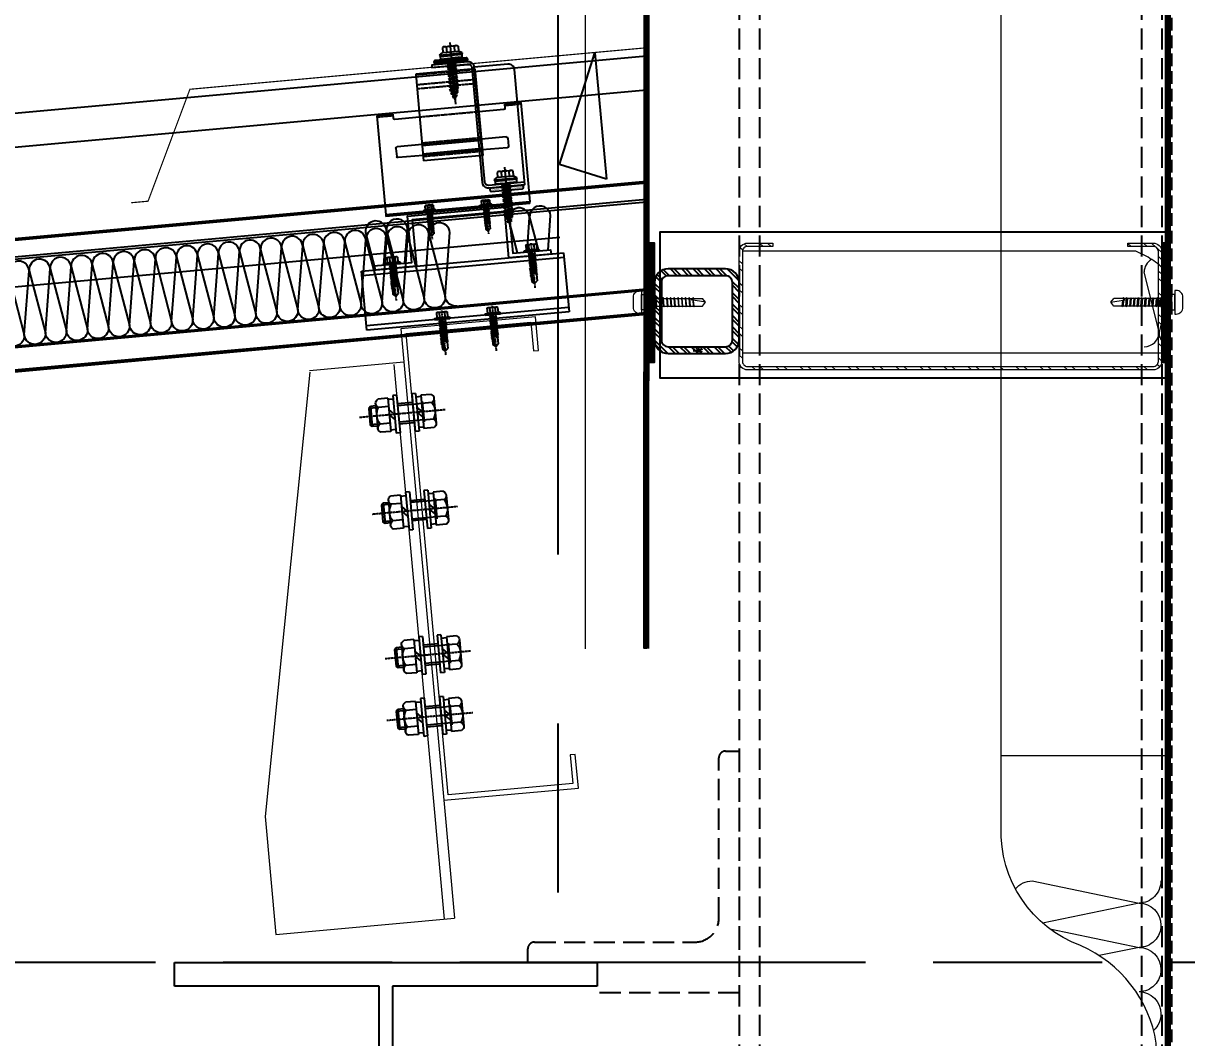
# Model space of a CAD drawing. Extents: x 220580 to 2027826, y -309201 to 71987.
# Drawn here: x 344232 to 344920, y -153224 to -152624 of the extents above; entities that cross this region are included whole.
import ezdxf
from ezdxf.enums import TextEntityAlignment as Align
from ezdxf.xclip import XClip

# ---------------------------------------------------------------- set-up
doc = ezdxf.new("R2010")
doc.units = 0
for name, pattern in [('__DASH', [0.35, 0.25, -0.1]), ('CENTER', [2, 1.25, -0.25, 0.25, -0.25]), ('CONTINUOUS0', [0]), ('CONTINUOUS1', [0]), ('DASH', [0.35, 0.25, -0.1]), ('ZN-DASH', [0.35, 0.25, -0.1]), ('ZN-DOT', [0.25, 0, -0.25])]:
    doc.linetypes.add(name, pattern=pattern)
for name, color, linetype in [('!ZN4-配件-11', 11, 'Continuous'), ('!ZN5-钢材断面-2', 2, 'Continuous'), ('!ZN6-层高线-8', 8, 'ZN-DOT'), ('!ZN6-虚线-8', 8, 'ZN-DASH'), ('003_THICK', 7, 'CONTINUOUS1'), ('004_THIN', 6, 'CONTINUOUS0'), ('1 轴线 辅助线', 1, 'CENTER'), ('11紧固件', 11, 'Continuous'), ('20剖面图$0$A-LIN-V', 9, 'Continuous'), ('20剖面图$0$建-柱-钢', 9, 'Continuous'), ('ACCESSORY', 11, 'Continuous'), ('AS-COLN', 6, 'Continuous'), ('AS-WALL', 40, 'Continuous'), ('BWM', 8, 'Continuous'), ('C18', 4, 'CENTER'), ('DIM', 173, 'Continuous'), ('Fill', 8, 'Continuous'), ('pj', 4, 'Continuous'), ('SEAMLOK75 - SHEET', 6, 'Continuous'), ('Steel', 4, 'Continuous'), ('wm-不锈钢钉 螺栓', 213, 'Continuous'), ('ZX', 240, 'CENTER'), ('紧固件', 40, 'Continuous')]:
    doc.layers.add(name, color=color, linetype=linetype)
doc.layers.add('0_INSULATION', color=252, linetype='Continuous', lineweight=9, transparency=0.2)
for name, color, linetype, lineweight in [('0_PURLIN-CON', 253, 'Continuous', 15), ('0_SCREW RIVET', 4, 'Continuous', 15), ('S-dim', 81, 'Continuous', 0), ('屋面板', 6, 'Continuous', 13), ('彩钢板', 6, 'Continuous', 15), ('粗', 7, 'Continuous', 50), ('防火岩棉', 252, 'Continuous', 13)]:
    doc.layers.add(name, color=color, linetype=linetype, lineweight=lineweight)
doc.layers.add('@ZN-型材编号（非打印层）', color=8, linetype='Continuous', plot=False)
doc.styles.add('DHTEXT-1', font='ROMANS.shx', dxfattribs={"width": 0.7, "bigfont": 'CHINESE.shx'})
doc.dimstyles.new('ZN200', dxfattribs={"dimscale": 200, "dimtxt": 2.5, "dimasz": 1.5, "dimexe": 1, "dimexo": 2, "dimgap": 0.9, "dimtad": 1, "dimdec": 0, "dimdsep": 46, "dimtxsty": 'DHTEXT-1', "dimblk": 'ARCHTICK', "dimcen": 2.5, "dimclrd": 173, "dimclre": 173, "dimclrt": 7, "dimazin": 2, "dimtfac": 1, "dimtdec": 0, "dimtix": 1, "dimtmove": 2, "dimatfit": 3, "dimfxl": 0, "dimtolj": 1, "dimtzin": 0, "dimarcsym": 0})

# ---------------------------------------------------------------- blocks, each defined once
blk = doc.blocks.new('方管钢50x4')
at = {"layer": 'Fill'}
h = blk.add_hatch(dxfattribs=at)
h.set_pattern_fill('ANSI32', color=8, scale=0.5, style=0)
h.set_pattern_definition([(45, (-2819.7443, -883.732), (-3.367596, 3.367596), []), (45, (-2817.499, -883.732), (-3.367596, 3.367596), [])])
edge = h.paths.add_edge_path(flags=16)
edge.add_line((-17, 21), (17, 21))
edge.add_arc((17, 17), 4, 0, 90, ccw=False)
edge.add_line((21, 17), (21, -17))
edge.add_arc((17, -17), 4, 270, 360, ccw=False)
edge.add_line((17, -21), (-17, -21))
edge.add_arc((-17, -17), 4, 180, 270, ccw=False)
edge.add_line((-21, -17), (-21, 17))
edge.add_arc((-17, 17), 4, 90, 180, ccw=False)
edge = h.paths.add_edge_path()
edge.add_line((-17, 25), (17, 25))
edge.add_arc((17, 17), 8, 0, 90, ccw=False)
edge.add_line((25, 17), (25, -17))
edge.add_arc((17, -17), 8, 270, 360, ccw=False)
edge.add_line((17, -25), (-17, -25))
edge.add_arc((-17, -17), 8, 180, 270, ccw=False)
edge.add_line((-25, -17), (-25, 17))
edge.add_arc((-17, 17), 8, 90, 180, ccw=False)
for points in [[(-17, 25), (17, 25, -0.414214), (25, 17), (25, -17, -0.414214), (17, -25), (-17, -25, -0.414214), (-25, -17), (-25, 17, -0.414214)], [(-17, 21), (17, 21, -0.414214), (21, 17), (21, -17, -0.414214), (17, -21), (-17, -21, -0.414214), (-21, -17), (-21, 17, -0.414214)]]:
    blk.add_lwpolyline(points, format="xyb", close=True)
at = {"layer": '@ZN-型材编号（非打印层）', "style": 'DHTEXT-1', "width": 0.7}
blk.add_text('50x4', height=2, dxfattribs=at).set_placement((-0.51, -23.04), align=Align.MIDDLE_CENTER)
blk = doc.blocks.new('*U2003')
at = {"layer": '!ZN5-钢材断面-2'}
blk.add_blockref('方管钢50x4', (0, 0), dxfattribs=at)
blk = doc.blocks.new('*U1975')
at = {"layer": '003_THICK', "color": 2}
for points in [[(-10.54, 13.09, 0.611769), (-10.54, 6.54, 0.611769)], [(31.23, 6.54, 0.61177), (31.23, 13.09, 0.61177)], [(-10.54, 6.55, 0.305859), (-10.54, -6.55, 0.305859)], [(31.23, -6.55, 0.305858), (31.23, 6.55, 0.305858)], [(-10.54, -6.54, 0.611769), (-10.54, -13.09, 0.611769)], [(31.23, -13.09, 0.61177), (31.23, -6.54, 0.61177)]]:
    blk.add_lwpolyline(points, format="xyb", dxfattribs=at)
for points in [[(-12.54, 9.81), (-12.54, -9.81)], [(-10.54, 13.08), (-2.54, 13.08)], [(-2.54, 13.08), (-2.54, -13.09)], [(-2.54, 12.1), (1.56, 12.1)], [(1.56, 15), (4.56, 15)], [(1.56, 15), (1.56, -15)], [(4.56, 15), (4.56, -15)], [(16.13, 15), (16.13, -15)], [(16.13, 15), (19.13, 15)], [(19.13, 15), (19.13, -15)], [(19.13, 12.1), (23.23, 12.1)], [(23.23, 13.08), (23.23, -13.09)], [(23.23, 13.08), (31.23, 13.08)], [(33.23, 9.81), (33.23, -9.81)], [(-10.54, 6.54), (-2.54, 6.54)], [(-3.57, 8), (-3.57, -8)], [(-2.54, 0), (1.56, 4.1)], [(-2.54, -4.1), (1.56, 0)], [(4.56, 8), (16.13, 8)], [(19.13, 0), (23.23, 4.1)], [(23.23, 6.54), (31.23, 6.54)], [(33.23, 8), (37.53, 8)], [(37.53, 8), (37.53, -8)], [(37.53, 8), (39.03, 6.5)], [(39.03, 6.5), (39.03, -6.5)], [(-10.54, -6.54), (-2.54, -6.54)], [(4.56, -8), (16.13, -8)], [(19.13, -4.1), (23.23, 0)], [(23.23, -6.54), (31.23, -6.54)], [(33.23, -8), (37.53, -8)], [(37.53, -8), (39.03, -6.5)], [(-10.54, -13.09), (-2.54, -13.09)], [(-2.54, -12.1), (1.56, -12.1)], [(1.56, -15), (4.56, -15)], [(16.13, -15), (19.13, -15)], [(19.13, -12.1), (23.23, -12.1)], [(23.23, -13.09), (31.23, -13.09)]]:
    blk.add_lwpolyline(points, dxfattribs=at)
at = {"layer": '004_THIN', "color": 2}
for points in [[(-3.57, 6.5), (16.13, 6.5)], [(33.23, 6.5), (39.03, 6.5)], [(-3.57, -6.5), (16.13, -6.5)], [(33.23, -6.5), (39.03, -6.5)]]:
    blk.add_lwpolyline(points, dxfattribs=at)
at = {"layer": 'C18', "color": 1, "ltscale": 0.6}
blk.add_lwpolyline([(-20.54, 0), (47.03, 0)], dxfattribs=at)
blk = doc.blocks.new('*X951')
at = {"color": 0}
for p, q in [((117.56, 205.94), (117.56, 205.94)), ((117.78, 207.05), (117.78, 207.05)), ((118, 206.39), (118, 206.39)), ((118.22, 205.72), (118.22, 205.72)), ((118.44, 206.83), (118.44, 206.83)), ((118.66, 206.17), (118.66, 206.17)), ((118.88, 207.27), (118.88, 207.27)), ((118.88, 205.5), (118.88, 205.5)), ((119.1, 206.61), (119.1, 206.61)), ((119.32, 205.94), (119.32, 205.94)), ((119.55, 207.05), (119.55, 207.05)), ((119.77, 206.39), (119.77, 206.39)), ((119.99, 205.72), (119.99, 205.72)), ((120.21, 206.83), (120.21, 206.83)), ((120.43, 206.17), (120.43, 206.17)), ((120.65, 207.27), (120.65, 207.27)), ((120.65, 205.5), (120.65, 205.5)), ((120.87, 206.61), (120.87, 206.61)), ((121.09, 205.94), (121.09, 205.94)), ((121.31, 207.05), (121.31, 207.05)), ((121.53, 206.39), (121.53, 206.39)), ((121.75, 205.72), (121.75, 205.72)), ((121.98, 206.83), (121.98, 206.83)), ((122.2, 206.17), (122.2, 206.17)), ((122.42, 207.27), (122.42, 207.27)), ((122.42, 205.5), (122.42, 205.5)), ((122.64, 206.61), (122.64, 206.61)), ((122.86, 205.94), (122.86, 205.94)), ((123.08, 207.05), (123.08, 207.05)), ((123.3, 206.39), (123.3, 206.39)), ((123.52, 205.72), (123.52, 205.72)), ((123.74, 206.83), (123.74, 206.83)), ((123.96, 206.17), (123.96, 206.17)), ((124.19, 207.27), (124.19, 207.27)), ((124.19, 205.5), (124.19, 205.5)), ((124.41, 206.61), (124.41, 206.61)), ((124.63, 205.94), (124.63, 205.94)), ((124.85, 207.05), (124.85, 207.05)), ((125.07, 206.39), (125.07, 206.39)), ((125.29, 205.72), (125.29, 205.72)), ((125.51, 206.83), (125.51, 206.83)), ((125.73, 206.17), (125.73, 206.17)), ((125.95, 207.27), (125.95, 207.27)), ((125.95, 205.5), (125.95, 205.5)), ((126.17, 206.61), (126.17, 206.61)), ((126.4, 205.94), (126.4, 205.94)), ((126.62, 207.05), (126.62, 207.05)), ((126.84, 206.39), (126.84, 206.39)), ((127.06, 205.72), (127.06, 205.72)), ((127.28, 206.83), (127.28, 206.83)), ((127.5, 206.17), (127.5, 206.17)), ((127.72, 207.27), (127.72, 207.27)), ((127.72, 205.5), (127.72, 205.5)), ((127.94, 206.61), (127.94, 206.61)), ((128.16, 205.94), (128.16, 205.94)), ((128.38, 207.05), (128.38, 207.05)), ((128.61, 206.39), (128.61, 206.39)), ((128.83, 205.72), (128.83, 205.72)), ((129.05, 206.83), (129.05, 206.83)), ((129.27, 206.17), (129.27, 206.17)), ((129.49, 207.27), (129.49, 207.27)), ((129.49, 205.5), (129.49, 205.5)), ((129.71, 206.61), (129.71, 206.61)), ((129.93, 205.94), (129.93, 205.94)), ((130.15, 207.05), (130.15, 207.05)), ((130.37, 206.39), (130.37, 206.39)), ((130.59, 205.72), (130.59, 205.72)), ((130.81, 206.83), (130.81, 206.83)), ((131.04, 206.17), (131.04, 206.17)), ((131.26, 207.27), (131.26, 207.27)), ((131.26, 205.5), (131.26, 205.5)), ((131.48, 206.61), (131.48, 206.61)), ((131.7, 205.94), (131.7, 205.94)), ((131.92, 207.05), (131.92, 207.05)), ((132.14, 206.39), (132.14, 206.39)), ((132.36, 205.72), (132.36, 205.72))]:
    blk.add_line(p, q, dxfattribs=at)
blk = doc.blocks.new('不锈钢自攻钉')
at = {"layer": 'wm-不锈钢钉 螺栓'}
for p, q in [((1051.02, 688.53), (1058, 688.53)), ((1054.51, 690.65), (1054.51, 654.14)), ((1047.75, 683.88), (1049.86, 685.15)), ((1047.75, 683.88), (1061.28, 683.88)), ((1047.75, 683.88), (1048.06, 683.03)), ((1048.06, 683.03), (1054.51, 683.03)), ((1048.17, 683.03), (1048.17, 681.34)), ((1049.86, 688.09), (1049.86, 685.15)), ((1049.86, 685.15), (1059.17, 685.15)), ((1052.19, 688.09), (1052.19, 685.15)), ((1060.97, 683.03), (1054.51, 683.03)), ((1056.84, 688.09), (1056.84, 685.15)), ((1059.17, 688.09), (1059.17, 685.15)), ((1061.28, 683.88), (1059.17, 685.15)), ((1060.86, 683.03), (1060.86, 681.34)), ((1061.28, 683.88), (1060.97, 683.03)), ((1048.17, 681.34), (1054.51, 681.34)), ((1057.26, 680.89), (1051.76, 679.82)), ((1051.76, 679.82), (1052.53, 680.27)), ((1051.76, 679.82), (1052.53, 679.37)), ((1057.26, 678.75), (1051.76, 677.67)), ((1051.76, 677.67), (1052.53, 678.12)), ((1051.76, 677.67), (1052.53, 677.22)), ((1057.26, 676.6), (1051.76, 675.52)), ((1051.76, 675.52), (1052.53, 675.97)), ((1051.76, 675.52), (1052.53, 675.08)), ((1052.53, 680.27), (1056.5, 681.34)), ((1052.53, 681.34), (1052.53, 680.27)), ((1052.53, 679.37), (1056.5, 680.45)), ((1052.53, 679.37), (1052.53, 678.12)), ((1052.53, 678.12), (1056.5, 679.19)), ((1052.53, 677.22), (1056.5, 678.3)), ((1052.53, 677.22), (1052.53, 675.97)), ((1052.53, 675.97), (1056.5, 677.04)), ((1052.53, 675.08), (1056.5, 676.15)), ((1052.53, 675.08), (1052.53, 673.82)), ((1052.53, 673.82), (1056.5, 674.89)), ((1060.86, 681.34), (1054.51, 681.34)), ((1057.26, 680.89), (1056.5, 681.34)), ((1057.26, 680.89), (1056.5, 680.45)), ((1056.5, 680.45), (1056.5, 679.19)), ((1057.26, 678.75), (1056.5, 679.19)), ((1057.26, 678.75), (1056.5, 678.3)), ((1056.5, 678.3), (1056.5, 677.04)), ((1056.5, 678.3), (1056.5, 677.04)), ((1057.26, 676.6), (1056.5, 677.04)), ((1057.26, 676.6), (1056.5, 676.15)), ((1056.5, 676.15), (1056.5, 674.89)), ((1056.5, 676.15), (1056.5, 674.89)), ((1057.26, 674.45), (1056.5, 674.89)), ((1057.26, 674.45), (1051.76, 673.37)), ((1051.76, 673.37), (1052.53, 673.82)), ((1051.76, 673.37), (1052.53, 672.93)), ((1057.26, 672.3), (1051.76, 671.22)), ((1051.76, 671.22), (1052.53, 671.67)), ((1051.76, 671.22), (1052.53, 670.78)), ((1057.26, 670.15), (1051.76, 669.07)), ((1051.76, 669.07), (1052.53, 669.52)), ((1051.76, 669.07), (1052.53, 668.63)), ((1057.26, 668), (1051.76, 666.92)), ((1052.53, 672.93), (1056.5, 674)), ((1052.53, 672.93), (1052.53, 671.67)), ((1052.53, 671.67), (1056.5, 672.74)), ((1052.53, 670.78), (1056.5, 671.85)), ((1052.53, 670.78), (1052.53, 669.52)), ((1052.53, 669.52), (1056.5, 670.59)), ((1052.53, 668.63), (1056.5, 669.7)), ((1052.53, 668.63), (1052.53, 667.37)), ((1052.53, 667.37), (1056.5, 668.45)), ((1057.26, 674.45), (1056.5, 674)), ((1056.5, 674), (1056.5, 672.74)), ((1056.5, 674), (1056.5, 672.74)), ((1057.26, 672.3), (1056.5, 672.74)), ((1057.26, 672.3), (1056.5, 671.85)), ((1056.5, 671.85), (1056.5, 670.59)), ((1056.5, 671.85), (1056.5, 670.59)), ((1057.26, 670.15), (1056.5, 670.59)), ((1057.26, 670.15), (1056.5, 669.7)), ((1056.5, 669.7), (1056.5, 668.45)), ((1056.5, 669.7), (1056.5, 668.45)), ((1057.26, 668), (1056.5, 668.45)), ((1057.26, 668), (1056.5, 667.55)), ((1051.76, 666.92), (1052.53, 667.37)), ((1051.76, 666.92), (1052.53, 666.48)), ((1057.26, 665.85), (1051.76, 664.78)), ((1051.76, 664.78), (1052.53, 665.22)), ((1051.76, 664.78), (1052.53, 664.33)), ((1057.26, 663.7), (1051.76, 662.63)), ((1051.76, 662.63), (1052.53, 663.07)), ((1051.76, 662.63), (1052.7, 662.23)), ((1056.85, 661.36), (1052.47, 660.47)), ((1052.47, 660.47), (1053.09, 661)), ((1052.53, 666.48), (1056.5, 667.55)), ((1052.53, 666.48), (1052.53, 665.22)), ((1052.53, 665.22), (1056.5, 666.3)), ((1052.53, 664.33), (1056.5, 665.4)), ((1052.53, 664.33), (1052.53, 663.07)), ((1052.53, 663.07), (1056.5, 664.15)), ((1052.7, 662.23), (1056.5, 663.25)), ((1052.7, 662.23), (1053.09, 661)), ((1053.09, 661), (1056.21, 661.84)), ((1054.76, 661.45), (1053.09, 661)), ((1054.76, 661.45), (1056.21, 661.84)), ((1055.11, 660.65), (1055.89, 660.86)), ((1055.89, 660.86), (1055.6, 659.98)), ((1056.85, 661.36), (1055.89, 660.86)), ((1056.21, 661.84), (1056.5, 662.75)), ((1056.21, 661.84), (1056.85, 661.36)), ((1056.5, 667.55), (1056.5, 666.3)), ((1056.5, 667.55), (1056.5, 666.3)), ((1057.26, 665.85), (1056.5, 666.3)), ((1057.26, 665.85), (1056.5, 665.4)), ((1056.5, 665.4), (1056.5, 664.15)), ((1056.5, 665.4), (1056.5, 664.15)), ((1057.26, 663.7), (1056.5, 664.15)), ((1057.26, 663.7), (1056.5, 663.25)), ((1056.5, 663.25), (1056.5, 662.75)), ((1056.5, 663.25), (1056.5, 662.75)), ((1052.47, 660.47), (1053.36, 660.18)), ((1056.01, 659.01), (1053.13, 658.42)), ((1053.13, 658.42), (1053.76, 658.95)), ((1053.13, 658.42), (1054.03, 658.13)), ((1053.36, 660.18), (1055.11, 660.65)), ((1053.36, 660.18), (1053.6, 659.44)), ((1053.6, 659.44), (1053.76, 658.95)), ((1054.76, 659.22), (1053.76, 658.95)), ((1053.83, 658.97), (1055.42, 659.4)), ((1054.03, 658.13), (1054.1, 658.15)), ((1054.03, 658.13), (1054.51, 656.63)), ((1054.1, 658.15), (1055.11, 658.43)), ((1054.51, 656.63), (1055.1, 658.42)), ((1054.76, 659.22), (1055.42, 659.4)), ((1056.01, 659.01), (1055.1, 658.42)), ((1055.42, 659.4), (1055.6, 659.98)), ((1055.42, 659.4), (1056.01, 659.01))]:
    blk.add_line(p, q, dxfattribs=at)
for centre, radius, start, end in [((1051.02, 686.78), 1.75, 48.39682, 131.60318), ((1054.51, 682.19), 6.35, 68.48981, 111.51019), ((1058, 686.78), 1.75, 48.39682, 131.60318)]:
    blk.add_arc(centre, radius, start, end, dxfattribs=at)
for points in [[(1057.26, 680.89), (1056.5, 680.45), (1054.51, 680.36), (1054.51, 679.91)], [(1057.26, 678.75), (1056.5, 678.3), (1054.51, 678.21), (1054.51, 677.76)], [(1057.26, 676.6), (1056.5, 676.15), (1054.51, 676.06), (1054.51, 675.61)], [(1057.26, 674.45), (1056.5, 674), (1054.51, 673.91), (1054.51, 673.46)], [(1057.26, 672.3), (1056.5, 671.85), (1054.51, 671.76), (1054.51, 671.31)], [(1057.26, 670.15), (1056.5, 669.7), (1054.51, 669.61), (1054.51, 669.16)], [(1057.26, 668), (1056.5, 667.55), (1054.51, 667.46), (1054.51, 667.02)], [(1057.26, 665.85), (1056.5, 665.4), (1054.51, 665.31), (1054.51, 664.87)], [(1057.26, 663.7), (1056.5, 663.25), (1054.51, 663.16), (1054.51, 662.72)], [(1056.85, 661.36), (1055.89, 660.86), (1054.51, 660.89), (1054.51, 660.49)], [(1056.01, 659.01), (1055.1, 658.42), (1054.51, 658.7), (1054.51, 658.26)]]:
    blk.add_solid(points, dxfattribs=at)
at = {"layer": 'wm-不锈钢钉 螺栓', "xscale": 0.8461538461524469, "yscale": 0.8461538461524469, "zscale": 0.8461538461524469}
blk.add_blockref('*X951', (948.75, 507.52), dxfattribs=at)
blk = doc.blocks.new('dddtttt')
h = blk.add_hatch()
h.set_pattern_fill('DOTS', color=256, scale=0.25, angle=-1.07574, style=0)
h.set_pattern_definition([(174.28895835, (-51705.5022, 4347.26674), (-0.157958908, 0.4146518906), [0, -0.396875])])
edge = h.paths.add_edge_path()
edge.add_line((87722.12, 17077.37), (87740.59, 17078.29))
edge.add_arc((87740.55, 17079.04), 0.75, 272.86241, 362.86241)
edge.add_line((87741.3, 17079.08), (87741.28, 17079.57))
edge.add_arc((87740.53, 17079.54), 0.75, 2.86241, 92.86241)
edge.add_line((87740.49, 17080.29), (87722.02, 17079.36))
edge.add_arc((87722.05, 17078.61), 0.75, 92.86241, 182.86241)
edge.add_line((87721.3, 17078.58), (87721.33, 17078.08))
edge.add_arc((87722.08, 17078.11), 0.75, 182.86241, 272.86241)
h = blk.add_hatch()
h.set_pattern_fill('DOTS', color=256, scale=0.25, angle=-1.07574, style=0)
h.set_pattern_definition([(174.28895835, (-51737.76452, 4272.00854), (-0.157958908, 0.4146518906), [0, -0.396875])])
edge = h.paths.add_edge_path()
edge.add_line((87752.09, 17000.56), (87770.57, 17001.48))
edge.add_arc((87770.53, 17002.23), 0.75, 272.86241, 362.86241)
edge.add_line((87771.28, 17002.27), (87771.26, 17002.77))
edge.add_arc((87770.51, 17002.73), 0.75, 2.86241, 92.86241)
edge.add_line((87770.47, 17003.48), (87751.99, 17002.56))
edge.add_arc((87752.03, 17001.81), 0.75, 92.86241, 182.86241)
edge.add_line((87751.28, 17001.77), (87751.31, 17001.27))
edge.add_arc((87752.05, 17001.31), 0.75, 182.86241, 272.86241)
at = {"elevation": 1.93}
blk.add_lwpolyline([(87772.04, 17005.39), (87750.57, 17004.32, -0.414214), (87748.47, 17006.21), (87745.06, 17074.5, 0.414214), (87741.39, 17077.82), (87719.92, 17076.75), (87719.99, 17075.25), (87741.46, 17076.32, -0.414214), (87743.56, 17074.43), (87746.97, 17006.14, 0.414214), (87750.65, 17002.82), (87772.12, 17003.89), (87772.12, 17003.89), (87768.7, 17072.18, 0.414214), (87765.03, 17075.5), (87745.06, 17074.5)], format="xyb", dxfattribs=at)
for points in [[(87722.12, 17077.37), (87740.59, 17078.29, 0.414214), (87741.3, 17079.08), (87741.28, 17079.57, 0.414214), (87740.49, 17080.29), (87722.02, 17079.36, 0.414214), (87721.3, 17078.58), (87721.33, 17078.08, 0.414214)], [(87752.09, 17000.56), (87770.57, 17001.48, 0.414214), (87771.28, 17002.27), (87771.26, 17002.77, 0.414214), (87770.47, 17003.48), (87751.99, 17002.56, 0.414214), (87751.28, 17001.77), (87751.31, 17001.27, 0.414214)]]:
    blk.add_lwpolyline(points, format="xyb", close=True, dxfattribs=at)
at = {"layer": 'wm-不锈钢钉 螺栓', "rotation": 2.850368667976888}
for p in [(86712.31, 16347.4, -598.2), (86741.66, 16272.36, 1.93)]:
    blk.add_blockref('不锈钢自攻钉', p, dxfattribs=at)
blk = doc.blocks.new('34t65')
at = {"color": 2, "ltscale": 50}
for p, q in [((1430036.99, 238183.35), (1430156.99, 238183.35)), ((1430036.99, 238148.35), (1430036.99, 238183.35)), ((1430156.99, 238183.35), (1430156.99, 238148.35)), ((1430036.99, 238180.85), (1430156.99, 238180.85)), ((1430156.99, 238150.85), (1430036.99, 238150.85)), ((1430156.99, 238148.35), (1430036.99, 238148.35))]:
    blk.add_line(p, q, dxfattribs=at)
blk = doc.blocks.new('*U1984')
at = {"layer": 'pj'}
for p, q in [((-4.4, 0.45), (-4.4, 0)), ((4.4, 0), (-4.4, 0)), ((-4.1, 0.75), (-3.1, 1)), ((4.1, 0.75), (-4.1, 0.75)), ((-3.1, 3.85), (-3.1, 1)), ((3.1, 1), (-3.1, 1)), ((2.33, 4.25), (-2.33, 4.25)), ((-2.04, 0.75), (-1.55, 1)), ((-1.55, 3.85), (-1.55, 1)), ((-1.55, 0), (-1.55, -1.59)), ((1.55, 3.85), (1.55, 1)), ((2.15, 0.75), (1.55, 1)), ((1.55, 0), (1.55, -1.09)), ((3.1, 3.85), (3.1, 1)), ((4.1, 0.75), (3.1, 1)), ((4.4, 0.45), (4.4, 0)), ((-2.11, -1.9), (2.11, -1.4)), ((-2.11, -1.9), (-1.55, -1.59)), ((-2.11, -1.9), (-1.55, -2.21)), ((-2.11, -3.3), (2.11, -2.8)), ((-2.11, -3.3), (-1.55, -2.99)), ((-2.11, -3.3), (-1.55, -3.61)), ((-2.11, -4.7), (2.11, -4.2)), ((-2.11, -4.7), (-1.55, -4.39)), ((-2.11, -4.7), (-1.55, -5.01)), ((-2.11, -6.1), (2.11, -5.6)), ((-2.11, -6.1), (-1.55, -5.79)), ((-2.11, -6.1), (-1.55, -6.41)), ((-1.55, -1.59), (1.55, -1.09)), ((-1.55, -2.21), (1.55, -1.71)), ((-1.55, -2.21), (-1.55, -2.99)), ((-1.55, -2.99), (1.55, -2.49)), ((-1.55, -3.61), (1.55, -3.11)), ((-1.55, -3.61), (-1.55, -4.39)), ((-1.55, -4.39), (1.55, -3.89)), ((-1.55, -5.01), (1.55, -4.51)), ((-1.55, -5.01), (-1.55, -5.79)), ((-1.55, -5.79), (1.55, -5.29)), ((-1.55, -6.41), (1.55, -5.91)), ((-1.55, -6.41), (-1.55, -7.19)), ((-1.55, -7.19), (1.55, -6.69)), ((1.55, -0.31), (1.55, -1.09)), ((2.11, -1.4), (1.55, -1.09)), ((2.11, -1.4), (1.55, -1.71)), ((1.55, -1.71), (1.55, -2.49)), ((2.11, -2.8), (1.55, -2.49)), ((2.11, -2.8), (1.55, -3.11)), ((1.55, -3.11), (1.55, -3.89)), ((2.11, -4.2), (1.55, -3.89)), ((2.11, -4.2), (1.55, -4.51)), ((1.55, -4.51), (1.55, -5.29)), ((2.11, -5.6), (1.55, -5.29)), ((2.11, -5.6), (1.55, -5.91)), ((1.55, -5.91), (1.55, -6.69)), ((2.11, -7), (1.55, -6.69)), ((-2.11, -7.5), (2.11, -7)), ((-2.11, -7.5), (-1.55, -7.19)), ((-2.11, -7.5), (-1.55, -7.81)), ((-2.11, -8.9), (2.11, -8.4)), ((-2.11, -8.9), (-1.55, -8.59)), ((-2.11, -8.9), (-1.55, -9.21)), ((-2.11, -10.3), (2.11, -9.8)), ((-2.11, -10.3), (-1.55, -9.99)), ((-2.11, -10.3), (-1.55, -10.61)), ((-2.11, -11.7), (2.11, -11.2)), ((-2.11, -11.7), (-1.55, -11.39)), ((-2.11, -11.7), (-1.55, -12.01)), ((-2.11, -13.1), (-1.55, -12.79)), ((-2.11, -13.1), (-1.14, -12.98)), ((-2.11, -13.1), (-1.55, -13.41)), ((-1.55, -7.81), (1.55, -7.31)), ((-1.55, -7.81), (-1.55, -8.59)), ((-1.55, -8.59), (1.55, -8.09)), ((-1.55, -9.21), (1.55, -8.71)), ((-1.55, -9.21), (-1.55, -9.99)), ((-1.55, -9.99), (1.55, -9.49)), ((-1.55, -10.61), (1.55, -10.11)), ((-1.55, -10.61), (-1.55, -11.39)), ((-1.55, -11.39), (1.55, -10.89)), ((-1.55, -12.01), (1.55, -11.51)), ((-1.55, -12.01), (-1.55, -12.79)), ((-1.55, -12.79), (-0.99, -12.69)), ((-1.55, -13.41), (-1.33, -13.37)), ((-1.55, -13.41), (-1.55, -17.2)), ((0.56, -12.44), (1.55, -12.29)), ((0.71, -12.75), (2.11, -12.6)), ((0.71, -13.03), (1.55, -12.91)), ((2.11, -7), (1.55, -7.31)), ((1.55, -7.31), (1.55, -8.09)), ((2.11, -8.4), (1.55, -8.09)), ((2.11, -8.4), (1.55, -8.71)), ((1.55, -8.71), (1.55, -9.49)), ((2.11, -9.8), (1.55, -9.49)), ((2.11, -9.8), (1.55, -10.11)), ((1.55, -10.11), (1.55, -10.89)), ((2.11, -11.2), (1.55, -10.89)), ((2.11, -11.2), (1.55, -11.51)), ((1.55, -11.51), (1.55, -12.29)), ((2.11, -12.6), (1.55, -12.29)), ((2.11, -12.6), (1.55, -12.91)), ((1.55, -12.91), (1.55, -13.69)), ((0, -18.6), (-1.55, -17.2)), ((0, -18.6), (1.55, -17.2)), ((0.71, -13.81), (1.55, -13.69)), ((0.71, -14.15), (2.11, -14)), ((0.71, -14.43), (1.55, -14.31)), ((2.11, -14), (1.55, -13.69)), ((2.11, -14), (1.55, -14.31)), ((1.55, -14.31), (1.55, -17.2))]:
    blk.add_line(p, q, dxfattribs=at)
blk.add_lwpolyline([(0, -18.6), (0.71, -14.43), (0.71, -12.7, 0.417657), (0.41, -12.4, 0.097062), (-0.99, -12.69), (-1.55, -13.8)], format="xyb", dxfattribs=at)
for centre, radius, start, end in [((-4.1, 0.45), 0.3, 90, 180), ((-2.33, 3.3), 0.951, 35.40086, 144.59914), ((0, 1.05), 3.2, 61.05941, 118.94059), ((2.33, 3.3), 0.951, 35.40086, 144.59914), ((4.1, 0.45), 0.3, 0, 90)]:
    blk.add_arc(centre, radius, start, end, dxfattribs=at)
at = {"layer": 'ZX', "ltscale": 0.2}
blk.add_line((0, 4.94), (0, -21.03), dxfattribs=at)
blk = doc.blocks.new('A$C2F3B4A73')
at = {"layer": '粗', "lineweight": -2}
for p, q in [((25.2, 101.06), (60.4, 101.06)), ((25.2, 101.06), (25.2, 49.64)), ((60.4, 101.06), (60.4, 49.64)), ((0, 78.7), (9.6, 78.7)), ((0, 78.7), (0, 19.8)), ((9.6, 78.7), (9.6, 76.3)), ((76, 78.7), (85.6, 78.7)), ((76, 78.7), (76, 76.3)), ((85.6, 78.7), (85.6, 19.8)), ((10.4, 75.5), (25.2, 75.5)), ((60.4, 75.5), (75.2, 75.5)), ((9.6, 58.44), (9.6, 53.64)), ((10.4, 59.24), (25.2, 59.24)), ((25.2, 58.44), (60.4, 58.44)), ((60.4, 59.24), (75.2, 59.24)), ((76, 58.44), (76, 53.64)), ((10.4, 52.84), (25.2, 52.84)), ((25.2, 53.64), (60.4, 53.64)), ((25.2, 49.64), (60.4, 49.64)), ((60.4, 52.84), (75.2, 52.84)), ((0, 19.8), (85.6, 19.8)), ((0, 18.84), (0, 19.8)), ((0, 18.84), (85.6, 18.84)), ((14.4, 19.8), (14.4, 18.84)), ((71.2, 19.8), (71.2, 18.84)), ((85.6, 19.8), (85.6, 18.84))]:
    blk.add_line(p, q, dxfattribs=at)
at = {"layer": '粗', "linetype": 'DASH', "lineweight": -2}
for p, q in [((25.2, 100.58), (60.4, 100.58)), ((25.2, 94.66), (60.4, 94.66)), ((25.2, 92.26), (60.4, 92.26)), ((0, 77.74), (9.6, 77.74)), ((76, 77.74), (85.6, 77.74)), ((25.2, 75.5), (60.4, 75.5)), ((25.2, 60.04), (60.4, 60.04)), ((25.2, 59.24), (60.4, 59.24)), ((25.2, 52.84), (60.4, 52.84)), ((25.2, 52.04), (60.4, 52.04)), ((16, 19.8), (16, 18.84)), ((21.6, 19.8), (21.6, 18.84)), ((29.6, 19.8), (29.6, 18.84)), ((35.2, 19.8), (35.2, 18.84)), ((50.4, 19.8), (50.4, 18.84)), ((56, 19.8), (56, 18.84)), ((64, 19.8), (64, 18.84)), ((69.6, 19.8), (69.6, 18.84))]:
    blk.add_line(p, q, dxfattribs=at)
at = {"layer": '粗', "lineweight": -2}
for centre, start, end in [((10.4, 76.3), 180, 270), ((75.2, 76.3), 270, 0), ((10.4, 58.44), 90, 180), ((75.2, 58.44), 0, 90), ((10.4, 53.64), 180, 270), ((75.2, 53.64), 270, 0)]:
    blk.add_arc(centre, 0.8, start, end, dxfattribs=at)
at = {"layer": '紧固件', "color": 2, "yscale": 0.8, "zscale": 0.8}
for p, xscale in [((26.06, 19.8), 0.8), ((59.54, 19.8), -0.8)]:
    blk.add_blockref('*U1984', p, dxfattribs=dict(at, xscale=xscale))
blk = doc.blocks.new('A$C51791418')
blk.add_blockref('A$C2F3B4A73', (-42.8, -15.84))
blk = doc.blocks.new('*U1987')
at = {"layer": '003_THICK', "color": 2}
for points in [[(-10.97, 13.09, 0.611769), (-10.97, 6.54, 0.611769)], [(31.23, 6.54, 0.61177), (31.23, 13.09, 0.61177)], [(-10.97, 6.55, 0.305859), (-10.97, -6.55, 0.305859)], [(31.23, -6.55, 0.305858), (31.23, 6.55, 0.305858)], [(-10.97, -6.54, 0.611769), (-10.97, -13.09, 0.611769)], [(31.23, -13.09, 0.61177), (31.23, -6.54, 0.61177)]]:
    blk.add_lwpolyline(points, format="xyb", dxfattribs=at)
for points in [[(-12.97, 9.81), (-12.97, -9.81)], [(-10.97, 13.08), (-2.97, 13.08)], [(-2.97, 13.08), (-2.97, -13.09)], [(-2.97, 12.1), (1.13, 12.1)], [(1.13, 15), (4.13, 15)], [(1.13, 15), (1.13, -15)], [(4.13, 15), (4.13, -15)], [(16.13, 15), (16.13, -15)], [(16.13, 15), (19.13, 15)], [(19.13, 15), (19.13, -15)], [(19.13, 12.1), (23.23, 12.1)], [(23.23, 13.08), (23.23, -13.09)], [(23.23, 13.08), (31.23, 13.08)], [(33.23, 9.81), (33.23, -9.81)], [(-10.97, 6.54), (-2.97, 6.54)], [(-3.57, 8), (-3.57, -8)], [(-2.97, 0), (1.13, 4.1)], [(-2.97, -4.1), (1.13, 0)], [(4.13, 8), (16.13, 8)], [(19.13, 0), (23.23, 4.1)], [(23.23, 6.54), (31.23, 6.54)], [(33.23, 8), (37.53, 8)], [(37.53, 8), (37.53, -8)], [(37.53, 8), (39.03, 6.5)], [(39.03, 6.5), (39.03, -6.5)], [(-10.97, -6.54), (-2.97, -6.54)], [(4.13, -8), (16.13, -8)], [(19.13, -4.1), (23.23, 0)], [(23.23, -6.54), (31.23, -6.54)], [(33.23, -8), (37.53, -8)], [(37.53, -8), (39.03, -6.5)], [(-10.97, -13.09), (-2.97, -13.09)], [(-2.97, -12.1), (1.13, -12.1)], [(1.13, -15), (4.13, -15)], [(16.13, -15), (19.13, -15)], [(19.13, -12.1), (23.23, -12.1)], [(23.23, -13.09), (31.23, -13.09)]]:
    blk.add_lwpolyline(points, dxfattribs=at)
at = {"layer": '004_THIN', "color": 2}
for points in [[(-3.57, 6.5), (16.13, 6.5)], [(33.23, 6.5), (39.03, 6.5)], [(-3.57, -6.5), (16.13, -6.5)], [(33.23, -6.5), (39.03, -6.5)]]:
    blk.add_lwpolyline(points, dxfattribs=at)
at = {"layer": 'C18', "color": 1, "ltscale": 0.6}
blk.add_lwpolyline([(-20.97, 0), (47.03, 0)], dxfattribs=at)
blk = doc.blocks.new('1112')
at = {"color": 2}
blk.add_lwpolyline([(1432456.02, 238570.9), (1432478.52, 238570.9), (1432478.52, 238598.4), (1432538.52, 238598.4), (1432538.52, 238570.9), (1432561.02, 238570.9), (1432561.02, 238568.4), (1432536.02, 238568.4), (1432536.02, 238595.9), (1432481.02, 238595.9), (1432481.02, 238568.4), (1432456.02, 238568.4)], close=True, dxfattribs=at)
at = {"layer": 'S-dim', "ltscale": 10}
for p, q in [((1432412.52, 238511.63), (1432362.52, 238252.3)), ((1432412.52, 238512.73), (1432468.52, 238512.73)), ((1432462.52, 238511.63), (1432462.52, 238182.3)), ((1432362.52, 238252.3), (1432362.52, 238182.3)), ((1432468.52, 238252.3), (1432468.52, 238182.3)), ((1432362.52, 238182.3), (1432468.52, 238182.3))]:
    blk.add_line(p, q, dxfattribs=at)
at = {"layer": 'S-dim', "color": 6, "ltscale": 10}
blk.add_lwpolyline([(1432548.52, 238512.3), (1432548.52, 238532.3), (1432468.52, 238532.3), (1432468.52, 238252.3), (1432548.52, 238252.3), (1432548.52, 238272.3), (1432545.52, 238272.3), (1432545.52, 238255.3), (1432471.52, 238255.3), (1432471.52, 238529.3), (1432545.52, 238529.3), (1432545.52, 238512.3)], close=True, dxfattribs=at)
blk.add_blockref('34t65', (2411.53, 385.05))
at = {"xscale": -0.7500000000000001, "yscale": 0.7500000000000001, "zscale": 0.7500000000000001, "rotation": 359.9999999722328}
for p in [(1432474.62, 238482.3), (1432474.62, 238302.3)]:
    blk.add_blockref('*U1987', p, dxfattribs=at)
at = {"layer": 'SEAMLOK75 - SHEET', "xscale": -1}
blk.add_blockref('A$C51791418', (1432508.52, 238596.36), dxfattribs=at)
at = {"layer": '紧固件', "xscale": -1.023999999801318, "yscale": 1.023999999801318, "zscale": 1.023999999801318}
for p in [(1432467.27, 238570.9), (1432549.77, 238570.9, 0), (1432493.51, 238535.9), (1432523.53, 238535.9)]:
    blk.add_blockref('*U1984', p, dxfattribs=at)
blk = doc.blocks.new('20剖面图$0$G$CBF9D2CED')
at = {"layer": '20剖面图$0$建-柱-钢'}
for p, q in [((-125, -300), (-125, -314)), ((125, -300), (-125, -300)), ((125, -314), (125, -300)), ((-125, -314), (-4, -314)), ((-4, -314), (-4, -786)), ((4, -786), (4, -314)), ((4, -314), (125, -314)), ((-4, -786), (-125, -786)), ((-125, -786), (-125, -800)), ((125, -786), (4, -786)), ((125, -800), (125, -786)), ((-125, -800), (125, -800))]:
    blk.add_line(p, q, dxfattribs=at)
blk = doc.blocks.new('*U961')
at = {"layer": '0_INSULATION'}
for p, q in [((114761.39, -53978.93), (114792.96, -53985.48)), ((114792.96, -53985.48), (114764.45, -53991.41)), ((114766.55, -53993.11), (114792.96, -53998.59)), ((114792.96, -53998.59), (114781.19, -54001.04))]:
    blk.add_line(p, q, dxfattribs=at)
blk.add_lwpolyline([(114802.18, -53657.51), (114802.18, -54355.62), (114752.18, -54355.62), (114752.18, -54147.49, -0.323318), (114775.68, -54112.49, 0.242761), (114797.68, -54086.41), (114798.06, -54026.96, 0.256774), (114775.68, -53998.09, -0.323318), (114752.18, -53963.09), (114752.18, -53657.51)], format="xyb", close=True, dxfattribs=at)
at = {"layer": '0_INSULATION', "extrusion": (0, 0, -1)}
for centre, start_param, end_param in [((114761.39, -53985.49), 5.406397, 6.283185), ((114792.95, -53978.93), 1.570796, 3.141593), ((114792.96, -53992.04), 0, 1.570796), ((114792.96, -53992.04), 1.570796, 3.141593), ((114792.96, -54005.15), 0, 1.570796), ((114792.96, -54005.15), 1.570796, 3.141593), ((114792.96, -54018.26), 0, 1.570796), ((114792.96, -54018.26), 1.570796, 2.416555)]:
    blk.add_ellipse(centre, major_axis=(0, 6.56), ratio=0.988253, start_param=start_param, end_param=end_param, dxfattribs=at)
blk = doc.blocks.new('*U960')
at = {"layer": '0_INSULATION'}
blk.add_lwpolyline([(114802.18, -53481.62), (114802.18, -54544.57), (114752.18, -54544.57), (114752.18, -54147.49, -0.323318), (114775.68, -54112.49, 0.242761), (114797.68, -54086.41), (114798.06, -54026.96, 0.256774), (114775.68, -53998.09, -0.323318), (114752.18, -53963.09), (114752.18, -53481.62)], format="xyb", close=True, dxfattribs=at)
blk = doc.blocks.new('*U1967')
at = {"layer": '0_PURLIN-CON', "linetype": 'ByBlock', "lineweight": -2}
h = blk.add_hatch(dxfattribs=at)
h.set_pattern_fill('ANSI32', color=256, scale=2, angle=2.86241)
h.set_pattern_definition([(47.862405, (-81115.591, 63372.253), (-7.0631283, 6.3904494), []), (47.862405, (-81111.1065, 63372.477), (-7.0631283, 6.3904494), [])])
edge = h.paths.add_edge_path()
edge.add_line((75, 20), (75, 5))
edge.add_arc((70, 5), 5, -90, 0, ccw=False)
edge.add_line((70, 0), (5, 0))
edge.add_arc((5, 5), 5, 180, 270, ccw=False)
edge.add_line((0, 5), (0, 245))
edge.add_arc((5, 245), 5, 90, 180, ccw=False)
edge.add_line((5, 250), (70, 250))
edge.add_arc((70, 245), 5, 0, 90, ccw=False)
edge.add_line((75, 245), (75, 230))
edge.add_line((75, 230), (73, 230))
edge.add_line((73, 230), (73, 245))
edge.add_arc((70, 245), 3, 0, 90)
edge.add_line((70, 248), (5, 248))
edge.add_arc((5, 245), 3, 90, 180)
edge.add_line((2, 245), (2, 5))
edge.add_arc((5, 5), 3, 180, 270)
edge.add_line((5, 2), (70, 2))
edge.add_arc((70, 5), 3, 270, 360)
edge.add_line((73, 5), (73, 20))
edge.add_line((73, 20), (75, 20))
at = {"color": 0, "linetype": 'ByBlock'}
for p in [(0, 250), (75, 250), (0, 0), (75, 0)]:
    blk.add_point(p, dxfattribs=at)
at = {"layer": '0_PURLIN-CON', "linetype": 'ByBlock', "lineweight": -2}
blk.add_lwpolyline([(75, 20), (75, 5, -0.414214), (70, 0), (5, 0, -0.414214), (0, 5), (0, 245, -0.414214), (5, 250), (70, 250, -0.414214), (75, 245), (75, 230), (73, 230), (73, 245, 0.414214), (70, 248), (5, 248, 0.414214), (2, 245), (2, 5, 0.414214), (5, 2), (70, 2, 0.414214), (73, 5), (73, 20)], format="xyb", close=True, dxfattribs=at)
blk = doc.blocks.new('*U597')
at = {"layer": '0_INSULATION'}
for p, q in [((8159, -7056), (8218.4, -7041.5)), ((8212.6, -7069.2), (8159, -7056)), ((8159, -7085.2), (8207.3, -7073.3)), ((8177.6, -7089.7), (8159, -7085.2)), ((8159, -7259.9), (8183.1, -7254)), ((8215.3, -7273.7), (8159, -7259.9)), ((8159, -7289.1), (8216.6, -7274.9)), ((8218.4, -7303.6), (8159, -7289.1))]:
    blk.add_line(p, q, dxfattribs=at)
blk.add_lwpolyline([(8138.8, -6645.4), (8138.8, -7639.2), (8238.8, -7639.2), (8238.8, -7307.5, 0.195674), (8190.3, -7257.5, -0.208046), (8142.8, -7207.5), (8142.8, -7133.1, -0.208046), (8190.3, -7083.1, 0.195674), (8238.8, -7033.1), (8238.8, -6645.4)], format="xyb", close=True, dxfattribs=at)
for centre, start_param, end_param in [((8159, -7041.5), 1.570796, 3.141593), ((8218.4, -7056), 5.243649, 6.283185), ((8159, -7070.6), 0, 3.141593), ((8159, -7099.7), 0, 2.725849), ((8159, -7245.4), 0.216928, 3.141593), ((8159, -7274.5), 0, 3.141593), ((8159, -7303.6), 0, 1.570796), ((8218.4, -7289.1), 3.141593, 4.380995)]:
    blk.add_ellipse(centre, major_axis=(0, 14.6), ratio=0.979158, start_param=start_param, end_param=end_param, dxfattribs=at)
blk = doc.blocks.new('$紧固件$00000145')
at = {"layer": '0_SCREW RIVET'}
for p, q in [((-1.72, 9.4), (-1.72, 7.22)), ((2.78, 9.4), (2.78, 7.61)), ((2.78, 7.11), (2.78, 5.4)), ((-1.72, 6.71), (-1.72, 5.01)), ((-1.72, 4.51), (-1.72, 2.8)), ((-1.72, 2.3), (-1.72, 0.59)), ((-1.72, 0.09), (-1.72, -1.62)), ((2.78, 4.9), (2.78, 3.19)), ((2.78, 2.69), (2.78, 0.99)), ((2.78, 0.48), (2.78, -1.22)), ((-1.72, -2.12), (-1.72, -3.83)), ((-1.72, -4.33), (-1.72, -6.03)), ((-1.72, -6.54), (-1.72, -8.24)), ((2.78, -1.72), (2.78, -3.43)), ((2.78, -3.93), (2.78, -5.64)), ((2.78, -6.14), (2.78, -7.85)), ((-1.72, -8.74), (-1.72, -10.45)), ((-1.72, -10.95), (-1.72, -12.66)), ((-1.72, -13.16), (-1.72, -14.87)), ((2.78, -8.35), (2.78, -10.06)), ((2.78, -10.56), (2.78, -12.26)), ((2.78, -12.77), (2.78, -14.47)), ((-1.72, -15.37), (-1.72, -17.08)), ((-1.72, -17.58), (-1.72, -19.28)), ((-1.72, -19.79), (-1.72, -24.8)), ((2.78, -14.97), (2.78, -16.68)), ((2.78, -17.18), (2.78, -18.89)), ((2.78, -19.39), (2.78, -24.8)), ((-1.72, -24.8), (0.53, -26.6)), ((0.53, -26.6), (2.78, -24.8))]:
    blk.add_line(p, q, dxfattribs=at)
blk.add_lwpolyline([(-6.47, 12.14, -0.414214), (-2.47, 16.14), (3.53, 16.14, -0.414214), (7.53, 12.14), (7.53, 12.15), (7.53, 11.4), (-6.47, 11.4), (-6.47, 12.15)], format="xyb", close=True, dxfattribs=at)
for points in [[(-3.97, 11.4), (5.03, 11.4), (5.03, 9.4), (-3.97, 9.4)], [(-1.72, 6.71), (2.78, 7.11), (3.28, 7.4), (2.78, 7.61), (-1.72, 7.22), (-2.22, 6.92)], [(-1.72, 4.51), (2.78, 4.9), (3.28, 5.19), (2.78, 5.4), (-1.72, 5.01), (-2.22, 4.71)], [(-1.72, 2.3), (2.78, 2.69), (3.28, 2.99), (2.78, 3.19), (-1.72, 2.8), (-2.22, 2.5)], [(-1.72, 0.09), (2.78, 0.48), (3.28, 0.78), (2.78, 0.99), (-1.72, 0.59), (-2.22, 0.3)], [(-1.72, -2.12), (2.78, -1.72), (3.28, -1.43), (2.78, -1.22), (-1.72, -1.62), (-2.22, -1.91)], [(-1.72, -4.33), (2.78, -3.93), (3.28, -3.64), (2.78, -3.43), (-1.72, -3.83), (-2.22, -4.12)], [(-1.72, -6.54), (2.78, -6.14), (3.28, -5.85), (2.78, -5.64), (-1.72, -6.03), (-2.22, -6.33)], [(-1.72, -8.74), (2.78, -8.35), (3.28, -8.06), (2.78, -7.85), (-1.72, -8.24), (-2.22, -8.54)], [(-1.72, -10.95), (2.78, -10.56), (3.28, -10.26), (2.78, -10.06), (-1.72, -10.45), (-2.22, -10.75)], [(-1.72, -13.16), (2.78, -12.77), (3.28, -12.47), (2.78, -12.26), (-1.72, -12.66), (-2.22, -12.95)], [(-1.72, -15.37), (2.78, -14.97), (3.28, -14.68), (2.78, -14.47), (-1.72, -14.87), (-2.22, -15.16)], [(-1.72, -17.58), (2.78, -17.18), (3.28, -16.89), (2.78, -16.68), (-1.72, -17.08), (-2.22, -17.37)]]:
    blk.add_lwpolyline(points, close=True, dxfattribs=at)
for points in [[(1.71, -18.98), (-1.72, -19.28), (-2.22, -19.58), (-1.72, -19.79), (1.63, -19.49)], [(0.53, -26.6), (1.87, -17.97), (2.51, -19.41), (2.48, -19.44), (2.78, -19.9)], [(2.3, -18.93), (2.78, -18.89), (3.28, -19.1), (2.78, -19.39), (2.5, -19.42)]]:
    blk.add_lwpolyline(points, dxfattribs=at)
blk = doc.blocks.new('20250829153746')
at = {"layer": 'Fill', "ltscale": 50}
h = blk.add_hatch(dxfattribs=at)
h.set_pattern_fill('ANSI38', color=256, scale=0.4, style=0)
h.set_pattern_definition([(45, (254, 12555.04714), (-0.449013, 0.449013), []), (135, (254, 12555.04714), (-1.3470384, 0.449013), [1.5875, -0.9525])])
h.paths.add_polyline_path([(254, 12625.53), (254, 12555.05), (259, 12555.05), (259, 12625.53)])
h = blk.add_hatch(dxfattribs=at)
h.set_pattern_fill('ANSI38', color=256, scale=0.4, style=0)
h.set_pattern_definition([(45, (559, 12555.04714), (-0.449013, 0.449013), []), (135, (559, 12555.04714), (-1.3470384, 0.449013), [1.5875, -0.9525])])
h.paths.add_polyline_path([(559, 12625.53), (559, 12555.05), (564, 12555.05), (564, 12625.53)])
at = {"layer": '!ZN6-虚线-8', "ltscale": 30}
for p, q in [((564.8, 14564.76), (564.8, 11268.74)), ((253.2, 14450.1), (253.2, 12385.49))]:
    blk.add_line(p, q, dxfattribs=at)
at = {"color": 1, "ltscale": 50}
for p, q in [((254.17, 12651.27), (-4312.83, 12236.09)), ((254.17, 12649.77), (-4312.82, 12234.58))]:
    blk.add_line(p, q, dxfattribs=at)
at = {"color": 4, "ltscale": 50}
for p, q in [((-4287.32, 12185.59), (254.14, 12598.45)), ((-4287.32, 12184.79), (254.14, 12597.65)), ((-4287.18, 12171.35), (254.13, 12584.19)), ((-4287.17, 12170.54), (254.13, 12583.39))]:
    blk.add_line(p, q, dxfattribs=at)
at = {"color": 2, "ltscale": 50}
blk.add_line((-4287.18, 12171.65), (254.13, 12584.49), dxfattribs=at)
at = {"layer": '11紧固件', "ltscale": 50}
for points in [[(254, 12625.53), (254, 12555.05), (259, 12555.05), (259, 12625.53), (254, 12625.53)], [(559, 12625.53), (559, 12555.05), (564, 12555.05), (564, 12625.53), (559, 12625.53)]]:
    blk.add_lwpolyline(points, dxfattribs=at)
at = {"layer": 'AS-COLN'}
blk.add_line((-4396.88, 12210.78), (203, 12628.95), dxfattribs=at)
at = {"layer": 'AS-WALL'}
blk.add_line((303, 12200.02), (203, 12200.02), dxfattribs=at)
at = {"layer": 'BWM'}
for points in [[(183.54, 12620.28), (185.06, 12640.63, 1), (172.61, 12639.5), (177.78, 12619.75)], [(195.99, 12621.41), (197.51, 12641.76, 1), (185.06, 12640.63), (190.23, 12620.88)], [(141.93, 12588.25, -0.414214), (135.14, 12593.91), (137.96, 12631.8, 1), (125.52, 12630.67), (135.14, 12593.91, -1), (122.69, 12592.78), (125.52, 12630.67, 1), (113.07, 12629.54), (122.69, 12592.78, -1), (110.24, 12591.65), (113.07, 12629.54, 1), (100.62, 12628.41), (110.24, 12591.65, -1), (97.79, 12590.51), (100.62, 12628.41, 1), (88.17, 12627.28), (97.79, 12590.51, -1), (85.34, 12589.38), (88.17, 12627.28, 1), (75.72, 12626.15), (85.34, 12589.38, -1), (72.89, 12588.25), (75.72, 12626.15, 1), (63.27, 12625.01), (72.89, 12588.25, -1), (60.44, 12587.12), (63.27, 12625.01, 1), (50.82, 12623.88), (60.44, 12587.12, -1), (48, 12585.99), (50.82, 12623.88, 1), (38.37, 12622.75), (48, 12585.99, -1), (35.55, 12584.86), (38.37, 12622.75, 1), (25.93, 12621.62), (35.55, 12584.86, -1), (23.1, 12583.72), (25.93, 12621.62, 1), (13.48, 12620.49), (23.1, 12583.72, -1), (10.65, 12582.59), (13.48, 12620.49, 1), (1.03, 12619.35), (10.65, 12582.59, -1), (-1.8, 12581.46), (1.03, 12619.35, 1), (-11.42, 12618.22), (-1.8, 12581.46, -1), (-14.25, 12580.33), (-11.42, 12618.22, 1), (-23.87, 12617.09), (-14.25, 12580.33, -1), (-26.7, 12579.2), (-23.87, 12617.09, 1), (-36.32, 12615.96), (-26.7, 12579.2, -1), (-39.15, 12578.07), (-36.32, 12615.96, 1), (-48.77, 12614.83), (-39.15, 12578.07, -1), (-51.59, 12576.93), (-48.77, 12614.83, 1), (-61.21, 12613.7), (-51.59, 12576.93, -1), (-64.04, 12575.8), (-61.21, 12613.7, 1), (-73.66, 12612.56), (-64.04, 12575.8, -1), (-76.49, 12574.67), (-73.66, 12612.56, 1), (-86.11, 12611.43), (-76.49, 12574.67, -1), (-88.94, 12573.54), (-86.11, 12611.43, 1), (-98.56, 12610.3), (-88.94, 12573.54, -1), (-101.39, 12572.41), (-98.56, 12610.3, 1), (-111.01, 12609.17), (-101.39, 12572.41, -1), (-113.84, 12571.28), (-111.01, 12609.17, 1), (-123.46, 12608.04), (-113.84, 12571.28, -1), (-126.29, 12570.14)], [(98.89, 12612.58), (100.41, 12632.94, 1), (87.96, 12631.8), (93.77, 12609.61)], [(111.34, 12613.71), (112.86, 12634.07, 1), (100.41, 12632.94), (105.58, 12613.19)]]:
    blk.add_lwpolyline(points, format="xyb", dxfattribs=at)
at = {"layer": 'SEAMLOK75 - SHEET'}
for p, q in [((-4488.53, 12305.14, 0), (254.23, 12736.3, 0)), ((202.81, 12671.96), (223.69, 12738.07, 0)), ((223.69, 12738.07, 0), (230.48, 12663.37, 0)), ((-4486.72, 12285.22, 0), (254.22, 12716.21, 0)), ((230.48, 12663.37, 0), (202.81, 12671.96)), ((254.18, 12661.99, 0), (-4481.83, 12231.44, 0)), ((254.18, 12660.98, 0), (-4481.74, 12230.45, 0))]:
    blk.add_line(p, q, dxfattribs=at)
at = {"layer": 'Steel', "color": 8, "linetype": '__DASH', "ltscale": 50}
for p, q in [((309, 14450), (309, 12606.47)), ((321, 14450), (321, 12606.47)), ((547, 14450), (547, 12606.47)), ((559, 14450), (559, 12606.47)), ((309, 12606.47), (309, 11634.74)), ((321, 12606.47), (321, 11634.74)), ((547, 12606.47), (547, 11634.74)), ((559, 12606.47), (559, 11634.74)), ((309, 12200), (225, 12200)), ((309, 12182), (225, 12182))]:
    blk.add_line(p, q, dxfattribs=at)
blk.add_lwpolyline([(309, 12200), (184, 12200), (184, 12208, -0.414214), (188, 12212), (283, 12212, 0.414214), (297, 12226), (297, 12321, -0.414214), (301, 12325), (309, 12325), (309, 12200)], format="xyb", dxfattribs=at)
at = {"layer": '屋面板', "color": 6, "const_width": 0.7}
blk.add_lwpolyline([(253, 12989.92), (253, 12740.95)], close=True, dxfattribs=at)
at = {"layer": '屋面板', "color": 6}
blk.add_lwpolyline([(-50.61, 12649.38, 0.7, 0.7, 0), (-40.65, 12650.29, 0.7, 0.7, 0), (-15.89, 12716.51, 0.7, 0.7, 0), (253, 12740.95, 0.7, 0.7, 0), (-15.89, 12716.51, 0, 0, 0)], format="xyseb", dxfattribs=at)
at = {"layer": '彩钢板', "color": 1}
for p, q in [((564, 14564.76), (564, 11268.74)), ((218, 14450.1), (218, 12385.49)), ((254, 14450.1), (254, 12385.49))]:
    blk.add_line(p, q, dxfattribs=at)
at = {"layer": '防火岩棉', "color": 0, "const_width": 3.75}
for points in [[(562.64, 14550), (562.64, 11268.74)], [(255.36, 14448.78), (254, 12385.49)]]:
    blk.add_lwpolyline(points, dxfattribs=at)
at = {"layer": '!ZN4-配件-11', "xscale": -1}
blk.add_blockref('*U2003', (284, 12585.24), dxfattribs=at)
at = {"xscale": 2, "yscale": 2, "zscale": 2}
for name, p in [('*U960', (-229040.35, 121411.25)), ('*U961', (-229040.35, 120206.08))]:
    blk.add_blockref(name, p, dxfattribs=at)
for name, p, rotation in [('1112', (-1404881.09, -354667.58), 5.194429235926858), ('$紧固件$00000145', (262.6, 12590), 90)]:
    blk.add_blockref(name, p, dxfattribs=dict(rotation=rotation))
ref = blk.add_blockref('*U597', (-3676.23, 7677.41), dxfattribs=dict(xscale=0.6000000000000072, yscale=0.6000000000000072, zscale=0.6000000000000072, rotation=90))
XClip(ref).set_block_clipping_path([(8113.8765592106, -7067.0458761239), (8257.7633478296, -6563.9237386166)])
at = {"xscale": -1, "rotation": 270}
blk.add_blockref('$紧固件$00000145', (555.4, 12590), dxfattribs=at)
at = {"xscale": -0.7500000000000012, "yscale": 0.7500000000000006, "zscale": 0.7500000000000001, "rotation": 5.194429235926854}
for p in [(127.01, 12468.21), (134.79, 12382.72)]:
    blk.add_blockref('*U1975', p, dxfattribs=at)
at = {"layer": '0_PURLIN-CON', "extrusion": (-1.22465e-16, 1.09242e-25, -1), "xscale": -1, "rotation": 270}
blk.add_blockref('*U1967', (-559, 12550.53), dxfattribs=at)
at = {"layer": '20剖面图$0$A-LIN-V', "xscale": -1}
blk.add_blockref('20剖面图$0$G$CBF9D2CED', (100, 12500), dxfattribs=at)
at = {"layer": 'ACCESSORY', "rotation": 2.314051683186084}
blk.add_blockref('dddtttt', (-86831.73, -7873.88, -1.93), dxfattribs=at)
blk = doc.blocks.new('_ArchTick')
at = {"color": 0, "linetype": 'ByBlock', "const_width": 0.4}
blk.add_lwpolyline([(-0.5, -0.5), (0.5, 0.5)], dxfattribs=at)
blk = doc.blocks.new('*D1124')
at = {"layer": 'Defpoints', "color": 0, "ltscale": 2000, "transparency": 16777216}
for p in [(344981.69, -150779.35), (347025.88, -150779.35), (344892.09, -162879.35)]:
    blk.add_point(p, dxfattribs=at)
at = {"layer": 'DIM', "color": 173, "linetype": 'ByBlock', "lineweight": -2, "ltscale": 2000, "transparency": 16777216}
for p, q in [((345381.69, -150779.35), (347225.88, -150779.35)), ((347025.88, -162879.35), (347025.88, -150779.35)), ((345292.09, -162879.35), (347225.88, -162879.35))]:
    blk.add_line(p, q, dxfattribs=at)
at = {"layer": 'DIM', "color": 173, "lineweight": -2, "ltscale": 2000, "transparency": 16777216, "xscale": 300, "yscale": 300, "zscale": 300}
for p, rotation in [((347025.88, -150779.35), 90), ((347025.88, -162879.35), 270)]:
    blk.add_blockref('_ArchTick', p, dxfattribs=dict(at, rotation=rotation))
at = {"layer": 'DIM', "color": 7, "ltscale": 2000, "transparency": 16777216, "insert": (346595.88, -156829.35), "char_height": 500, "attachment_point": 5, "rotation": 90, "style": 'DHTEXT-1'}
blk.add_mtext('\\A1;12100', dxfattribs=at)

msp = doc.modelspace()

# ---------------------------------------------------------------- linework, layer by layer
at = {"layer": '1 轴线 辅助线', "ltscale": 400}
msp.add_line((344549.32, -148438.08), (344545.38, -168029.72), dxfattribs=at)

# ---------------------------------------------------------------- next in the draw order: block references
at = {"ltscale": 30}
ref = msp.add_blockref('20250829153746', (344346.69, -165379.35), dxfattribs=at)
XClip(ref).set_block_clipping_path([(-6706.9425857681, -2293.6337352093), (3746.9317506557, 16818.2785192617)])

# ---------------------------------------------------------------- next in the draw order: linework, layer by layer
at = {"layer": '!ZN6-层高线-8', "linetype": 'DASH', "ltscale": 400}
msp.add_line((351450.39, -153179.35), (339706.62, -153179.35), dxfattribs=at)

# ---------------------------------------------------------------- next in the draw order: dimensions: what is measured, and where the dimension line sits
at = {"layer": 'DIM', "ltscale": 2000}
dim = msp.add_linear_dim(base=(347025.88, -150779.35), p1=(344892.09, -162879.35), p2=(344981.69, -150779.35), angle=90, dimstyle='ZN200', dxfattribs=at)
dim.commit()
dim.dimension.update_dxf_attribs({"geometry": '*D1124', "text_midpoint": (346595.88, -156829.35)})

doc.saveas('drawing.dxf')
